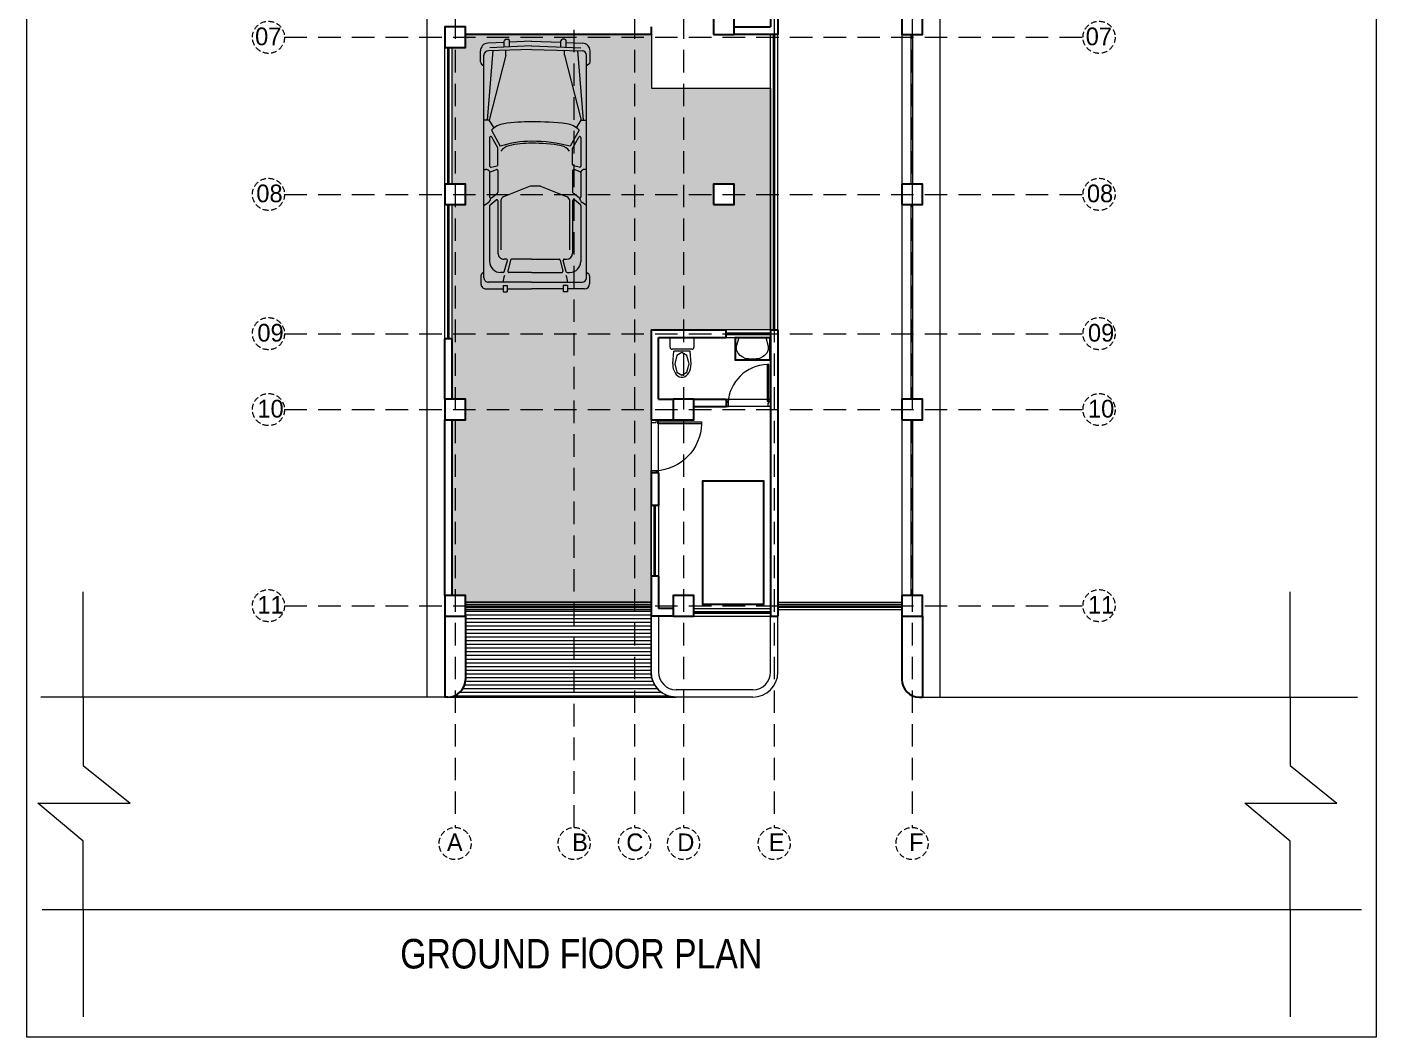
# Model space of a CAD drawing. Header units: inches. Extents: x 23587 to 409338, y -226199 to -75910.
# Drawn here: x 405113 to 406028, y -221143 to -220458 of the extents above; entities that cross this region are included whole.
import ezdxf

# ---------------------------------------------------------------- set-up
doc = ezdxf.new("R2010")
doc.units = ezdxf.units.IN
doc.header["$LTSCALE"] = 25.4
doc.header["$MEASUREMENT"] = 0
doc.linetypes.add('DASHED', pattern=[0.75, 0.5, -0.25])
doc.layers.add('DOOR', color=42, linetype='Continuous')
doc.layers.add('FIXTURE', color=8, linetype='Continuous', lineweight=13)
doc.layers.add('Fresh air fan', color=250, linetype='Continuous', lineweight=0)
doc.styles.add('2', font='ARIALN.TTF')
doc.styles.add('ATTR', font='romans.shx', dxfattribs={"width": 0.8, "height": 0.7})

# ---------------------------------------------------------------- blocks, each defined once
blk = doc.blocks.new('dsfghsfghdf')
at = {"color": 251, "linetype": 'Continuous', "lineweight": 5, "true_color": 0x636466}
for p, q in [((17582.49, -15938.66), (17571.22, -15939.18)), ((17600.97, -15940.99), (17572.66, -15942.34)), ((17582.49, -15941.87), (17582.49, -15937.53)), ((17583.54, -15936.49), (17585, -15936.49)), ((17586.04, -15941.7), (17586.04, -15937.53)), ((17600.97, -15937.81), (17586.04, -15938.5)), ((17600.97, -15937.81), (17620.91, -15938.5)), ((17600.97, -15940.99), (17634.29, -15942.34)), ((17620.91, -15941.7), (17620.91, -15937.53)), ((17623.42, -15936.49), (17621.96, -15936.49)), ((17624.46, -15941.87), (17624.46, -15937.53)), ((17624.46, -15938.66), (17635.73, -15939.18)), ((17566.3, -15951.74), (17566.3, -15944.32)), ((17568.66, -16098.23), (17568.66, -15947.36)), ((17574.75, -15944.15), (17570.93, -15991.27)), ((17600.97, -15943.46), (17571.72, -15944.22)), ((17583.55, -15947.25), (17572.28, -15991.27)), ((17583.55, -15947.25), (17583.55, -15943.92)), ((17600.97, -15943.46), (17635.24, -15944.22)), ((17623.4, -15947.25), (17623.4, -15943.92)), ((17623.4, -15947.25), (17634.68, -15991.27)), ((17632.21, -15944.15), (17636.03, -15991.27)), ((17638.3, -16098.23), (17638.3, -15947.36)), ((17640.65, -15951.74), (17640.65, -15944.32)), ((17567.08, -15953.33), (17568.66, -15954.57)), ((17639.88, -15953.33), (17638.3, -15954.57)), ((17572.28, -15991.27), (17568.66, -15991.27)), ((17575.58, -15996.53), (17572.28, -15991.27)), ((17631.37, -15996.53), (17634.68, -15991.27)), ((17634.68, -15991.27), (17638.3, -15991.27)), ((17572.54, -16003.15), (17572.54, -16022.49)), ((17573.73, -15998.14), (17579.77, -16009.08)), ((17578.06, -16010.12), (17573.94, -16002.79)), ((17633.22, -15998.14), (17627.18, -16009.08)), ((17628.9, -16010.12), (17633.02, -16002.79)), ((17634.42, -16003.15), (17634.42, -16022.49)), ((17578.15, -16021.5), (17578.15, -16010.49)), ((17628.8, -16021.5), (17628.8, -16010.49)), ((17568.66, -16024.87), (17569.82, -16024.82)), ((17573.04, -16026.3), (17577.16, -16024.86)), ((17573.46, -16023.22), (17577.58, -16022.22)), ((17633.49, -16023.22), (17629.37, -16022.22)), ((17633.92, -16026.3), (17629.8, -16024.86)), ((17638.3, -16024.87), (17637.14, -16024.82)), ((17572.54, -16027.01), (17572.54, -16043.38)), ((17578.15, -16025.56), (17578.15, -16040.17)), ((17628.8, -16025.56), (17628.8, -16040.17)), ((17634.42, -16027.01), (17634.42, -16043.38)), ((17573.74, -16043.97), (17577.87, -16040.76)), ((17599.96, -16036.21), (17581.86, -16043.4)), ((17606.99, -16036.21), (17625.09, -16043.4)), ((17633.21, -16043.97), (17629.09, -16040.76)), ((17568.66, -16049.21), (17571.55, -16047.3)), ((17572.54, -16049.33), (17572.54, -16087.22)), ((17572.82, -16048.74), (17576.94, -16045.47)), ((17578.15, -16046.06), (17578.15, -16081.52)), ((17580.14, -16045.93), (17580.14, -16079.31)), ((17626.81, -16045.93), (17626.81, -16079.31)), ((17628.8, -16046.06), (17628.8, -16081.52)), ((17634.13, -16048.74), (17630.01, -16045.47)), ((17634.42, -16049.33), (17634.42, -16087.22)), ((17638.3, -16049.21), (17635.41, -16047.3)), ((17583.81, -16085.67), (17582.3, -16085.67)), ((17582.45, -16094.14), (17584.53, -16086.61)), ((17586.59, -16086.24), (17584.85, -16093.77)), ((17600.97, -16085.67), (17587.32, -16085.67)), ((17600.97, -16085.67), (17619.64, -16085.67)), ((17620.36, -16086.24), (17622.11, -16093.77)), ((17624.51, -16094.14), (17622.42, -16086.61)), ((17623.14, -16085.67), (17624.65, -16085.67)), ((17566.62, -16096.99), (17566.62, -16102.3)), ((17568.66, -16094.52), (17567.51, -16095.3)), ((17581.73, -16094.69), (17580, -16094.69)), ((17600.97, -16094.69), (17585.57, -16094.69)), ((17600.97, -16094.69), (17621.38, -16094.69)), ((17625.23, -16094.69), (17626.95, -16094.69)), ((17638.3, -16094.52), (17639.45, -16095.3)), ((17640.34, -16096.99), (17640.34, -16102.3)), ((17570.13, -16105.81), (17581.67, -16105.81)), ((17600.97, -16101.34), (17571.77, -16101.34)), ((17581.67, -16103.41), (17581.67, -16107.88)), ((17581.67, -16103.41), (17584.46, -16103.41)), ((17584.46, -16103.41), (17584.46, -16107.88)), ((17584.46, -16105.81), (17600.97, -16105.81)), ((17600.97, -16101.34), (17635.19, -16101.34)), ((17622.5, -16105.81), (17600.97, -16105.81)), ((17622.5, -16103.41), (17622.5, -16107.88)), ((17625.29, -16103.41), (17622.5, -16103.41)), ((17625.29, -16103.41), (17625.29, -16107.88)), ((17636.83, -16105.81), (17625.29, -16105.81)), ((17581.67, -16107.88), (17584.46, -16107.88)), ((17625.29, -16107.88), (17622.5, -16107.88))]:
    blk.add_line(p, q, dxfattribs=at)
for centre, radius, start, end in [((17571.46, -15944.32), 5.15, 92.62552, 179.99999), ((17583.54, -15937.53), 1.04, 90, 179.99999), ((17585, -15937.53), 1.04, 0, 90), ((17621.96, -15937.53), 1.04, 90, 179.99999), ((17623.42, -15937.53), 1.04, 0, 90), ((17635.5, -15944.32), 5.15, 0, 87.37447), ((17568.32, -15951.74), 2.02, 179.99999, 231.84602), ((17571.8, -15947.36), 3.14, 91.49636, 179.99999), ((17635.16, -15947.36), 3.14, 0, 88.50364), ((17638.63, -15951.74), 2.02, 308.15397, 0), ((17584.38, -16008.52), 14.87, 98.56085, 135.72807), ((17600.97, -16118.71), 126.3, 90, 98.56085), ((17600.97, -16194.68), 202.27, 83.23757, 90.00177), ((17622.58, -16008.52), 14.87, 44.27191, 81.43918), ((17573.29, -16003.15), 0.746, 29.34196, 179.99999), ((17600.97, -16073.11), 67.45, 90, 108.3137), ((17601, -16107.74), 102.08, 75.13491, 90.01624), ((17633.67, -16003.15), 0.746, 0, 150.65802), ((17577.41, -16010.49), 0.746, 0, 29.34196), ((17588.25, -16018.38), 10.08, 105.30678, 142.95835), ((17600.97, -16078.39), 71.41, 90, 102.43545), ((17600.98, -16131.86), 124.88, 80.60455, 90.00594), ((17618.7, -16018.38), 10.08, 37.04166, 74.69324), ((17629.55, -16010.49), 0.746, 150.65802, 179.99999), ((17569.93, -16027.89), 3.07, 25.94512, 92.11763), ((17573.29, -16022.49), 0.746, 179.99999, 283.59511), ((17577.41, -16025.56), 0.746, 0, 109.34337), ((17577.41, -16021.5), 0.746, 283.59511, 0), ((17629.55, -16021.5), 0.746, 179.99999, 256.40488), ((17629.55, -16025.56), 0.746, 70.65663, 179.99999), ((17633.67, -16022.49), 0.746, 256.40488, 0), ((17637.02, -16027.89), 3.07, 87.88237, 154.05487), ((17573.29, -16027.01), 0.746, 109.34337, 179.99999), ((17633.67, -16027.01), 0.746, 0, 70.65663), ((17573.29, -16043.38), 0.746, 179.99999, 307.93823), ((17577.41, -16040.17), 0.746, 307.93823, 0), ((17582.87, -16045.93), 2.73, 111.64506, 179.99999), ((17603.48, -16068.29), 32.27, 83.74362, 96.25638), ((17624.09, -16045.93), 2.73, 0, 68.35494), ((17629.55, -16040.17), 0.746, 179.99999, 232.06177), ((17633.67, -16043.38), 0.746, 232.06177, 0), ((17569.48, -16044.18), 3.75, 303.48423, 0.79153), ((17573.29, -16049.33), 0.746, 128.45364, 179.99999), ((17577.41, -16046.06), 0.746, 0, 128.45364), ((17629.55, -16046.06), 0.746, 51.54636, 179.99999), ((17637.47, -16044.18), 3.75, 179.20849, 236.51577), ((17633.67, -16049.33), 0.746, 0, 51.54636), ((17580, -16087.22), 7.46, 179.99999, 270), ((17582.3, -16081.52), 4.15, 179.99999, 270), ((17583.81, -16086.41), 0.746, 344.51142, 90), ((17587.32, -16086.41), 0.746, 90, 166.94914), ((17619.64, -16086.41), 0.746, 13.05087, 90), ((17623.14, -16086.41), 0.746, 90, 195.48858), ((17624.65, -16081.52), 4.15, 270, 0), ((17626.95, -16087.22), 7.46, 270, 0), ((17568.66, -16096.99), 2.04, 124.30673, 179.99999), ((17571.77, -16098.23), 3.11, 179.99999, 270), ((17594.24, -16101.34), 12.63, 158.14552, 179.99999), ((17581.73, -16093.94), 0.746, 270, 344.51142), ((17585.57, -16093.94), 0.746, 166.94914, 270), ((17621.38, -16093.94), 0.746, 270, 13.05087), ((17612.72, -16101.34), 12.63, 0, 21.85449), ((17625.23, -16093.94), 0.746, 195.48858, 270), ((17635.19, -16098.23), 3.11, 270, 0), ((17638.3, -16096.99), 2.04, 0, 55.69327), ((17570.13, -16102.3), 3.51, 179.99999, 270), ((17636.83, -16102.3), 3.51, 270, 0)]:
    blk.add_arc(centre, radius, start, end, dxfattribs=at)
at = {"color": 251, "lineweight": 5, "true_color": 0x636466, "style": 'ATTR', "width": 0.8, "flags": 9}
blk.add_attdef('ESTCODE', (17600.97, -15937.81), '', height=0.0359, rotation=90, dxfattribs=at)
blk = doc.blocks.new('VNBVN')
at = {"layer": 'DOOR', "color": 8, "lineweight": 5}
for points in [[(24894.1, -74768.9), (24892.6, -74768.9), (24892.6, -74801.9), (24894.1, -74801.9)], [(24855.6, -74801.9), (24855.6, -74806.9), (24857.6, -74806.9), (24857.6, -74803.4), (24857.1, -74803.4), (24857.1, -74801.9)], [(24895.6, -74801.9), (24895.6, -74806.9), (24893.6, -74806.9), (24893.6, -74803.4), (24894.1, -74803.4), (24894.1, -74801.9)]]:
    blk.add_lwpolyline(points, close=True, dxfattribs=at)
blk.add_arc((24893.7, -74805.5), 36.6, 91.6166, 176.7465, dxfattribs=at)
blk = doc.blocks.new('COM')
at = {"layer": 'FIXTURE', "linetype": 'Continuous'}
for p, q in [((-9.6, 30), (8.4, 30)), ((-9.6, 22.5), (-9.6, 30)), ((6.9, 21), (-8.1, 21)), ((8.4, 30), (8.4, 22.5)), ((-7.6, 10), (-6.8, 19.5)), ((5.5, 19.5), (-6.8, 19.5)), ((-4.4, 16.2), (-6.1, 10)), ((-0.6, 18.5), (-4.4, 16.2)), ((3.1, 16.2), (-0.6, 18.5)), ((4.9, 10), (3.1, 16.2)), ((6.4, 10), (5.5, 19.5)), ((-7.6, 10), (-7.5, 8.1)), ((-7.5, 8.1), (-7.2, 6.3)), ((-7.2, 6.3), (-6.6, 4.7)), ((-6.6, 4.7), (-5.8, 3.2)), ((-6.1, 10), (-4.4, 3.7)), ((-5.8, 3.2), (-4.9, 2)), ((-4.9, 2), (-3.8, 1)), ((-4.4, 3.7), (-0.6, 1.5)), ((-3.8, 1), (-2.6, 0.3)), ((-2.6, 0.3), (-1.3, 0)), ((-1.3, 0), (0, 0)), ((-0.6, 1.5), (3.1, 3.7)), ((0, 0), (1.3, 0.3)), ((1.3, 0.3), (2.5, 1)), ((2.5, 1), (3.6, 2)), ((3.1, 3.7), (4.9, 10)), ((3.6, 2), (4.5, 3.2)), ((4.5, 3.2), (5.3, 4.7)), ((5.3, 4.7), (5.9, 6.3)), ((5.9, 6.3), (6.2, 8.1)), ((6.2, 8.1), (6.4, 10))]:
    blk.add_line(p, q, dxfattribs=at)
for centre, start, end in [((-8.1, 22.5), 180, 270), ((6.9, 22.5), 270, 0)]:
    blk.add_arc(centre, 1.5, start, end, dxfattribs=at)
blk = doc.blocks.new('BVBVC')
at = {"layer": 'FIXTURE'}
for p, q in [((33095.47, 891.94), (33094.65, 890.17)), ((33096.64, 893.61), (33095.47, 891.94)), ((33098.14, 895.01), (33096.64, 893.61)), ((33100.48, 896.08), (33098.14, 895.01)), ((33103.06, 896.03), (33100.48, 896.08)), ((33108.95, 894.33), (33103.06, 896.03)), ((33108.95, 876.33), (33108.95, 894.33)), ((33094.65, 880.48), (33095.47, 878.72)), ((33095.47, 878.72), (33096.64, 877.04)), ((33096.64, 877.04), (33098.14, 875.64)), ((33098.14, 875.64), (33100.48, 874.58)), ((33100.48, 874.58), (33103.06, 874.63)), ((33103.06, 874.63), (33108.95, 876.33))]:
    blk.add_line(p, q, dxfattribs=at)
blk.add_arc((33119.15, 885.33), 24.97, 168.8173, 191.1827, dxfattribs=at)
blk = doc.blocks.new('DFGHSDFGSDH')
at = {"layer": 'Fresh air fan', "color": 253, "linetype": 'DASHED', "lineweight": 9, "ltscale": 1.2}
for p, q in [((17947.81, -14998.27), (17947.81, -16234.25)), ((18028.52, -16234.25), (18028.52, -14998.27)), ((18069.52, -14998.27), (18069.52, -16234.25)), ((18102.81, -14998.27), (18102.81, -16234.25)), ((18164.31, -14998.27), (18164.31, -16234.25)), ((18257.81, -14998.27), (18257.81, -16234.25)), ((17832.08, -15139.83), (18373.76, -15139.83)), ((17832.08, -15272.83), (18373.76, -15272.83)), ((17832.08, -15342.33), (18373.76, -15342.33)), ((17832.08, -15418.83), (18373.76, -15418.83)), ((17832.08, -15525.33), (18373.76, -15525.33)), ((17832.08, -15604.83), (18372.45, -15604.83)), ((17832.08, -15698.33), (18373.76, -15698.33)), ((17832.08, -15804.83), (18373.76, -15804.83)), ((17832.08, -15899.33), (18373.76, -15899.33)), ((17832.08, -15950.83), (18373.76, -15950.83)), ((17832.08, -16083.83), (18373.76, -16083.83))]:
    blk.add_line(p, q, dxfattribs=at)
at = {"layer": 'Fresh air fan', "color": 251, "linetype": 'DASHED', "lineweight": 9, "ltscale": 0.3, "true_color": 0x636466}
for centre in [(17947.61, -14987.38), (18028.33, -14987.38), (18069.33, -14987.38), (18102.61, -14987.38), (18164.11, -14987.38), (18257.61, -14987.38), (17821.19, -15139.83), (18384.66, -15139.83), (17821.19, -15272.83), (18384.66, -15272.83), (17821.19, -15342.33), (18384.66, -15342.33), (17821.19, -15418.83), (18384.66, -15418.83), (17821.19, -15525.33), (18384.66, -15525.33), (17821.19, -15604.83), (18384.66, -15604.83), (17821.19, -15698.33), (18384.66, -15698.33), (17821.19, -15804.83), (18384.66, -15804.83), (17821.19, -15899.33), (18384.66, -15899.33), (17821.19, -15950.83), (18384.66, -15950.83), (17821.19, -16083.83), (18384.66, -16083.83)]:
    blk.add_circle(centre, 10.89, dxfattribs=at)
at = {"layer": 'Fresh air fan', "color": 250, "lineweight": 13, "ltscale": 0.09, "char_height": 12, "attachment_point": 1, "style": '2'}
for s, width, insert in [('{\\fCentury Gothic|b0|i0|c0|p34;A}', 6.5659, (17942.23, -14980.56)), ('{\\fCentury Gothic|b0|i0|c0|p34;B}', 12, (18027.15, -14980.56)), ('{\\fCentury Gothic|b0|i0|c0|p34;C}', 13.2933, (18063.95, -14980.56)), ('{\\fCentury Gothic|b0|i0|c0|p34;D}', 12, (18098.55, -14980.56)), ('{\\fCentury Gothic|b0|i0|c0|p34;E}', 12.637, (18160.59, -14980.56)), ('{\\fCentury Gothic|b0|i0|c0|p34;F}', 12, (18255.87, -14980.56)), ('{\\fCentury Gothic|b0|i0|c0|p34;01}', 13.1513, (17813.67, -15133.2)), ('{\\fCentury Gothic|b0|i0|c0|p34;01}', 13.1513, (18377.14, -15133.2)), ('{\\fCentury Gothic|b0|i0|c0|p34;02}', 13.1513, (17812.51, -15266.2)), ('{\\fCentury Gothic|b0|i0|c0|p34;02}', 13.1513, (18375.98, -15266.2)), ('{\\fCentury Gothic|b0|i0|c0|p34;03}', 13.1513, (17812.84, -15335.7)), ('{\\fCentury Gothic|b0|i0|c0|p34;03}', 13.1513, (18376.31, -15335.7)), ('{\\fCentury Gothic|b0|i0|c0|p34;04}', 13.1513, (17812.67, -15412.2)), ('{\\fCentury Gothic|b0|i0|c0|p34;04}', 13.1513, (18376.14, -15412.2)), ('{\\fCentury Gothic|b0|i0|c0|p34;05}', 13.1513, (17812.39, -15518.7)), ('{\\fCentury Gothic|b0|i0|c0|p34;05}', 13.1513, (18375.85, -15518.7)), ('{\\fCentury Gothic|b0|i0|c0|p34;06}', 13.1513, (17812.98, -15598.2)), ('{\\fCentury Gothic|b0|i0|c0|p34;06}', 13.1513, (18376.45, -15598.2)), ('{\\fCentury Gothic|b0|i0|c0|p34;07}', 13.1513, (17812.13, -15691.7)), ('{\\fCentury Gothic|b0|i0|c0|p34;07}', 13.1513, (18375.6, -15691.7)), ('{\\fCentury Gothic|b0|i0|c0|p34;08}', 13.1513, (17812.96, -15798.2)), ('{\\fCentury Gothic|b0|i0|c0|p34;08}', 13.1513, (18376.43, -15798.2)), ('{\\fCentury Gothic|b0|i0|c0|p34;09}', 13.1513, (17813.67, -15892.7)), ('{\\fCentury Gothic|b0|i0|c0|p34;09}', 13.1513, (18377.14, -15892.7)), ('{\\fCentury Gothic|b0|i0|c0|p34;10}', 13.1513, (17813.67, -15944.2)), ('{\\fCentury Gothic|b0|i0|c0|p34;10}', 13.1513, (18377.14, -15944.2)), ('{\\fCentury Gothic|b0|i0|c0|p34;11}', 13.1513, (17813.67, -16077.2)), ('{\\fCentury Gothic|b0|i0|c0|p34;11}', 13.1513, (18377.14, -16077.2)), ('{\\fCentury Gothic|b0|i0|c0|p34;A}', 6.5659, (17942.23, -16238.32)), ('{\\fCentury Gothic|b0|i0|c0|p34;B}', 12, (18027.15, -16238.32)), ('{\\fCentury Gothic|b0|i0|c0|p34;C}', 13.2933, (18063.95, -16238.32)), ('{\\fCentury Gothic|b0|i0|c0|p34;D}', 12, (18098.55, -16238.32)), ('{\\fCentury Gothic|b0|i0|c0|p34;E}', 12.637, (18160.59, -16238.32)), ('{\\fCentury Gothic|b0|i0|c0|p34;F}', 12, (18255.87, -16238.32))]:
    blk.add_mtext_dynamic_manual_height_columns(s, width=width, gutter_width=0.5, heights=[0], dxfattribs=dict(at, insert=insert))

msp = doc.modelspace()

# ---------------------------------------------------------------- hatches: boundary and pattern name
at = {"layer": 'Fresh air fan', "lineweight": 13, "ltscale": 0.09}
h = msp.add_hatch(dxfattribs=at)
h.set_pattern_fill('ANGLE', color=254, scale=20)
h.set_pattern_definition([(0, (387455.477, -204766.6053), (0, 5.5), [4, -1.5]), (90, (387455.477, -204766.6053), (-5.5, 3e-16), [4, -1.5])])
h.paths.add_polyline_path([(405578.63, -220578.44), (405592.63, -220578.44), (405592.63, -220564.44), (405578.63, -220564.44)], flags=16)
h.paths.add_polyline_path([(405410.28, -220462.94), (405536.63, -220462.94), (405536.63, -220499.35), (405617.28, -220499.35), (405617.28, -220663.44), (405536.28, -220663.44), (405536.28, -220847.94), (405410.28, -220847.94), (405410.28, -220843.44), (405401.28, -220843.44), (405401.28, -220724.44), (405410.28, -220724.44), (405410.28, -220710.44), (405401.28, -220710.44), (405401.28, -220578.44), (405410.28, -220578.44), (405410.28, -220564.44), (405401.28, -220564.44), (405401.28, -220471.94), (405410.28, -220471.94)])
at = {"layer": 'Fresh air fan', "lineweight": 13, "ltscale": 0.09, "true_color": 0x636466}
h = msp.add_hatch(dxfattribs=at)
h.set_pattern_fill('ANSI31', color=251, scale=20, angle=135)
h.set_pattern_definition([(180, (387455.4772, -204766.6053), (-4e-16, -2.5), [])])
edge = h.paths.add_edge_path()
edge.add_line((405536.28, -220857.44), (405536.28, -220852.94))
edge.add_line((405536.28, -220852.94), (405410.28, -220852.94))
edge.add_line((405410.28, -220852.94), (405410.28, -220857.44))
edge.add_line((405410.28, -220857.44), (405410.28, -220900.44))
edge.add_arc((405398.28, -220900.44), 12, -90, 0, ccw=False)
edge.add_line((405398.28, -220912.44), (405553.28, -220912.44))
edge.add_arc((405553.28, -220895.44), 17, 180, 270, ccw=False)
edge.add_line((405536.28, -220895.44), (405536.28, -220857.44))

# ---------------------------------------------------------------- linework, layer by layer
at = {"layer": 'Fresh air fan', "color": 250, "lineweight": 13, "ltscale": 0.09}
for p, q in [((405384.28, -220912.44), (405384.28, -219832.44)), ((405732.28, -220912.44), (405732.28, -219832.44)), ((405706.28, -219913.44), (405706.28, -220888.44)), ((405536.63, -220462.94), (405536.63, -220499.35)), ((405617.28, -220663.44), (405617.28, -220462.94)), ((405622.28, -220663.44), (405622.28, -220462.94)), ((405396.28, -220669.44), (405396.28, -220471.94)), ((405401.28, -220564.44), (405401.28, -220471.94)), ((405536.63, -220499.35), (405617.28, -220499.35)), ((405401.28, -220669.44), (405401.28, -220578.44)), ((405151.06, -220912.44), (405151.06, -220841.02)), ((405969.75, -220912.44), (405969.75, -220841.02)), ((405410.28, -220847.94), (405536.28, -220847.94)), ((405410.28, -220852.94), (405536.28, -220852.94)), ((405565.28, -220852.44), (405617.28, -220852.44)), ((405622.28, -220847.94), (405706.28, -220847.94)), ((405622.28, -220852.94), (405706.28, -220852.94)), ((405536.28, -220857.44), (405536.28, -220895.44)), ((405541.28, -220857.44), (405541.28, -220895.44)), ((405565.28, -220857.44), (405617.28, -220857.44)), ((405617.28, -220895.44), (405617.28, -220857.44)), ((405622.28, -220895.44), (405622.28, -220857.44)), ((405605.28, -220907.44), (405553.28, -220907.44)), ((405384.28, -220912.44), (405122.26, -220912.44)), ((405151.06, -220912.44), (405151.06, -220958.73)), ((405396.28, -220912.44), (405384.28, -220912.44)), ((405553.28, -220912.44), (405396.28, -220912.44)), ((405605.28, -220912.44), (405553.28, -220912.44)), ((405720.28, -220912.44), (405732.28, -220912.44)), ((405732.28, -220912.44), (406015.54, -220912.44)), ((405969.75, -220912.44), (405969.75, -220958.73)), ((405151.06, -220958.73), (405182.79, -220984.44)), ((405969.75, -220958.73), (406001.48, -220984.44)), ((405120.31, -220984.44), (405182.79, -220984.44)), ((405151.06, -221010.15), (405120.31, -220984.44)), ((405939, -220984.44), (406001.48, -220984.44)), ((405969.75, -221010.15), (405939, -220984.44)), ((405151.06, -221056.44), (405151.06, -221010.15)), ((405969.75, -221056.44), (405969.75, -221010.15)), ((405123.13, -221056.44), (406018.14, -221056.44)), ((405151.06, -221056.44), (405151.06, -221129.25)), ((405969.75, -221056.44), (405969.75, -221129.25))]:
    msp.add_line(p, q, dxfattribs=at)
at = {"layer": 'Fresh air fan', "color": 250, "lineweight": 30, "ltscale": 0.09}
for p, q in [((405617.28, -220445.94), (405617.28, -220457.94)), ((405622.28, -220445.94), (405622.28, -220457.94)), ((405536.63, -220462.94), (405536.63, -220457.94)), ((405536.63, -220462.94), (405410.28, -220462.94)), ((405536.28, -220663.44), (405536.28, -220724.44)), ((405536.28, -220663.44), (405587.28, -220663.44)), ((405587.28, -220668.44), (405587.28, -220663.44)), ((405617.28, -220663.44), (405617.28, -220857.44)), ((405617.28, -220663.44), (405622.28, -220663.44)), ((405622.28, -220663.44), (405622.28, -220857.44)), ((405401.28, -220669.44), (405396.28, -220669.44)), ((405396.28, -220710.44), (405396.28, -220669.44)), ((405401.28, -220710.44), (405401.28, -220669.44)), ((405541.28, -220668.44), (405587.28, -220668.44)), ((405541.28, -220710.44), (405541.28, -220668.44)), ((405541.28, -220710.44), (405551.28, -220710.44)), ((405565.28, -220710.44), (405587.28, -220710.44)), ((405565.28, -220715.44), (405587.28, -220715.44)), ((405587.28, -220710.44), (405587.28, -220715.44)), ((405396.28, -220843.44), (405396.28, -220724.44)), ((405401.28, -220843.44), (405401.28, -220724.44)), ((405536.28, -220724.44), (405551.28, -220724.44)), ((405541.28, -220760.44), (405536.28, -220760.44)), ((405536.28, -220760.44), (405536.28, -220782.44)), ((405541.28, -220760.44), (405541.28, -220782.44)), ((405541.28, -220782.44), (405536.28, -220782.44)), ((405541.28, -220830.44), (405536.28, -220830.44)), ((405536.28, -220830.44), (405536.28, -220857.44)), ((405541.28, -220830.44), (405541.28, -220852.44)), ((405551.28, -220852.44), (405541.28, -220852.44)), ((405396.28, -220857.44), (405396.28, -220912.44)), ((405410.28, -220857.44), (405410.28, -220900.44)), ((405551.28, -220857.44), (405536.28, -220857.44)), ((405617.28, -220857.44), (405622.28, -220857.44)), ((405706.28, -220857.44), (405706.28, -220900.44)), ((405720.28, -220857.44), (405720.28, -220912.44)), ((405398.28, -220912.44), (405396.28, -220912.44)), ((405718.28, -220912.44), (405720.28, -220912.44))]:
    msp.add_line(p, q, dxfattribs=at)
at = {"layer": 'Fresh air fan', "color": 230, "lineweight": 13, "ltscale": 0.09}
for p, q in [((405619.28, -220663.44), (405619.28, -220462.94)), ((405620.28, -220663.44), (405620.28, -220462.94)), ((405712.78, -220564.44), (405712.78, -220462.94)), ((405713.78, -220564.44), (405713.78, -220462.94)), ((405398.28, -220564.44), (405398.28, -220471.94)), ((405399.28, -220564.44), (405399.28, -220471.94)), ((405398.28, -220669.44), (405398.28, -220578.44)), ((405399.28, -220669.44), (405399.28, -220578.44)), ((405712.78, -220710.44), (405712.78, -220578.44)), ((405713.78, -220710.44), (405713.78, -220578.44)), ((405712.78, -220843.44), (405712.78, -220724.44)), ((405713.78, -220843.44), (405713.78, -220724.44)), ((405410.28, -220849.44), (405536.28, -220849.44)), ((405410.28, -220850.44), (405536.28, -220850.44)), ((405410.28, -220851.44), (405536.28, -220851.44)), ((405622.28, -220849.44), (405706.28, -220849.44)), ((405622.28, -220850.44), (405706.28, -220850.44)), ((405622.28, -220851.44), (405706.28, -220851.44))]:
    msp.add_line(p, q, dxfattribs=at)
at = {"layer": 'Fresh air fan', "color": 150, "lineweight": 9, "ltscale": 0.09}
for p, q in [((405587.28, -220665.44), (405617.28, -220665.44)), ((405587.28, -220665.94), (405617.28, -220665.94)), ((405587.28, -220666.44), (405617.28, -220666.44)), ((405538.28, -220830.44), (405538.28, -220782.44)), ((405538.78, -220830.44), (405538.78, -220782.44)), ((405539.28, -220830.44), (405539.28, -220782.44)), ((405565.28, -220854.44), (405617.28, -220854.44)), ((405565.28, -220854.94), (405617.28, -220854.94)), ((405565.28, -220855.44), (405617.28, -220855.44))]:
    msp.add_line(p, q, dxfattribs=at)
at = {"layer": 'Fresh air fan', "color": 250, "lineweight": 13, "ltscale": 0.09}
for points in [[(405112.84, -219731.94), (406028.04, -219731.94), (406028.04, -221142.98), (405112.84, -221142.98)], [(405587.28, -220668.44), (405617.28, -220668.44), (405617.28, -220663.44), (405587.28, -220663.44)], [(405617.28, -220668.44), (405593.09, -220668.44), (405593.09, -220683.93), (405617.28, -220683.93)], [(405616.78, -220668.94), (405593.59, -220668.94), (405593.59, -220683.43), (405616.78, -220683.43)], [(405587.28, -220710.44), (405617.28, -220710.44), (405617.28, -220715.44), (405587.28, -220715.44)], [(405541.28, -220724.44), (405536.28, -220724.44), (405536.28, -220760.44), (405541.28, -220760.44)], [(405570.92, -220849.69), (405612.92, -220849.69), (405612.92, -220765.69), (405570.92, -220765.69)], [(405571.42, -220849.19), (405612.42, -220849.19), (405612.42, -220766.19), (405571.42, -220766.19)], [(405536.28, -220782.44), (405541.28, -220782.44), (405541.28, -220830.44), (405536.28, -220830.44)]]:
    msp.add_lwpolyline(points, close=True, dxfattribs=at)
at = {"layer": 'Fresh air fan', "color": 232, "lineweight": 30, "ltscale": 0.09}
for points in [[(405578.63, -220462.94), (405592.63, -220462.94), (405592.63, -220448.94), (405578.63, -220448.94)], [(405706.28, -220462.94), (405720.28, -220462.94), (405720.28, -220448.94), (405706.28, -220448.94)], [(405396.28, -220471.94), (405410.28, -220471.94), (405410.28, -220457.94), (405396.28, -220457.94)], [(405396.28, -220578.44), (405410.28, -220578.44), (405410.28, -220564.44), (405396.28, -220564.44)], [(405578.63, -220578.44), (405592.63, -220578.44), (405592.63, -220564.44), (405578.63, -220564.44)], [(405706.28, -220578.44), (405720.28, -220578.44), (405720.28, -220564.44), (405706.28, -220564.44)], [(405396.28, -220724.44), (405410.28, -220724.44), (405410.28, -220710.44), (405396.28, -220710.44)], [(405551.28, -220724.44), (405565.28, -220724.44), (405565.28, -220710.44), (405551.28, -220710.44)], [(405706.28, -220724.44), (405720.28, -220724.44), (405720.28, -220710.44), (405706.28, -220710.44)], [(405396.28, -220857.44), (405410.28, -220857.44), (405410.28, -220843.44), (405396.28, -220843.44)], [(405551.28, -220857.44), (405565.28, -220857.44), (405565.28, -220843.44), (405551.28, -220843.44)], [(405706.28, -220857.44), (405720.28, -220857.44), (405720.28, -220843.44), (405706.28, -220843.44)]]:
    msp.add_lwpolyline(points, close=True, dxfattribs=at)
at = {"layer": 'Fresh air fan', "color": 250, "lineweight": 30, "ltscale": 0.09}
msp.add_lwpolyline([(405622.28, -220457.94), (405622.28, -220462.94), (405592.63, -220462.94), (405592.63, -220457.94), (405617.28, -220457.94)], dxfattribs=at)
at = {"layer": 'Fresh air fan', "color": 250, "lineweight": 13, "ltscale": 0.09}
for points in [[(405410.28, -220462.94), (405536.63, -220462.94), (405536.63, -220499.35), (405617.28, -220499.35), (405617.28, -220663.44), (405536.28, -220663.44), (405536.28, -220847.94), (405410.28, -220847.94), (405410.28, -220843.44), (405401.28, -220843.44), (405401.28, -220724.44), (405410.28, -220724.44), (405410.28, -220710.44), (405401.28, -220710.44), (405401.28, -220578.44), (405410.28, -220578.44), (405410.28, -220564.44), (405401.28, -220564.44), (405401.28, -220471.94), (405410.28, -220471.94), (405410.28, -220462.94), (405536.63, -220462.94), (405536.63, -220499.35), (405617.28, -220499.35)], [(405706.28, -220852.94), (405706.28, -220888.44)]]:
    msp.add_lwpolyline(points, dxfattribs=at)
msp.add_lwpolyline([(405536.28, -220857.44), (405536.28, -220852.94), (405410.28, -220852.94), (405410.28, -220857.44), (405410.28, -220900.44, -0.414214), (405398.28, -220912.44), (405553.28, -220912.44, -0.414214), (405536.28, -220895.44)], format="xyb", close=True, dxfattribs=at)
at = {"layer": 'Fresh air fan', "color": 251, "linetype": 'DASHED', "lineweight": 9, "ltscale": 0.3, "true_color": 0x636466}
for centre in [(405403.28, -221011.74), (405484, -221011.74), (405525, -221011.74), (405558.28, -221011.74), (405619.78, -221011.74), (405713.28, -221011.74)]:
    msp.add_circle(centre, 10.89, dxfattribs=at)
at = {"layer": 'Fresh air fan', "color": 250, "lineweight": 30, "ltscale": 0.09}
for centre, start, end in [((405398.28, -220900.44), 270, 0), ((405718.28, -220900.44), 180, 270)]:
    msp.add_arc(centre, 12, start, end, dxfattribs=at)
at = {"layer": 'Fresh air fan', "color": 250, "lineweight": 13, "ltscale": 0.09}
for centre, radius, start, end in [((405553.28, -220895.44), 17, 180, 270), ((405553.28, -220895.44), 12, 180, 270), ((405605.28, -220895.44), 12, 270, 0), ((405605.28, -220895.44), 17, 270, 0)]:
    msp.add_arc(centre, radius, start, end, dxfattribs=at)

# ---------------------------------------------------------------- block references
at = {"layer": 'DOOR', "extrusion": (0, 0, -1), "xscale": -0.7500000000000004, "yscale": 0.7500000000000004, "zscale": -0.7500000000000004}
msp.add_blockref('VNBVN', (-386945.57, -164610.24), dxfattribs=at)
at = {"layer": 'DOOR', "extrusion": (0, 0, -1), "xscale": 0.9000000000072756, "yscale": 0.9000000000072756, "zscale": -0.9000000000072756, "rotation": 90}
msp.add_blockref('VNBVN', (-472862.52, -243130.5), dxfattribs=at)
at = {"layer": 'FIXTURE', "xscale": 0.8999999999941793, "yscale": 0.8999999999941793, "zscale": 0.8999999999941793, "rotation": 359.9999994497161}
msp.add_blockref('COM', (405557.74, -220695.4), dxfattribs=at)
at = {"layer": 'FIXTURE', "xscale": -1, "rotation": 270}
msp.add_blockref('BVBVC', (404719.67, -253777.39), dxfattribs=at)
at = {"layer": 'Fresh air fan', "color": 250, "lineweight": 13}
for name, p in [('DFGHSDFGSDH', (387455.48, -204766.61)), ('dsfghsfghdf', (387854.19, -204529.78))]:
    msp.add_blockref(name, p, dxfattribs=at)

# ---------------------------------------------------------------- texts
at = {"layer": 'Fresh air fan', "color": 250, "lineweight": 13, "ltscale": 0.09, "insert": (405366.06, -221076.49), "char_height": 20, "attachment_point": 1, "style": '2'}
msp.add_mtext_dynamic_manual_height_columns('GROUND FlOOR PLAN', width=248.3989, gutter_width=0.5, heights=[0], dxfattribs=at)

doc.saveas('drawing.dxf')
